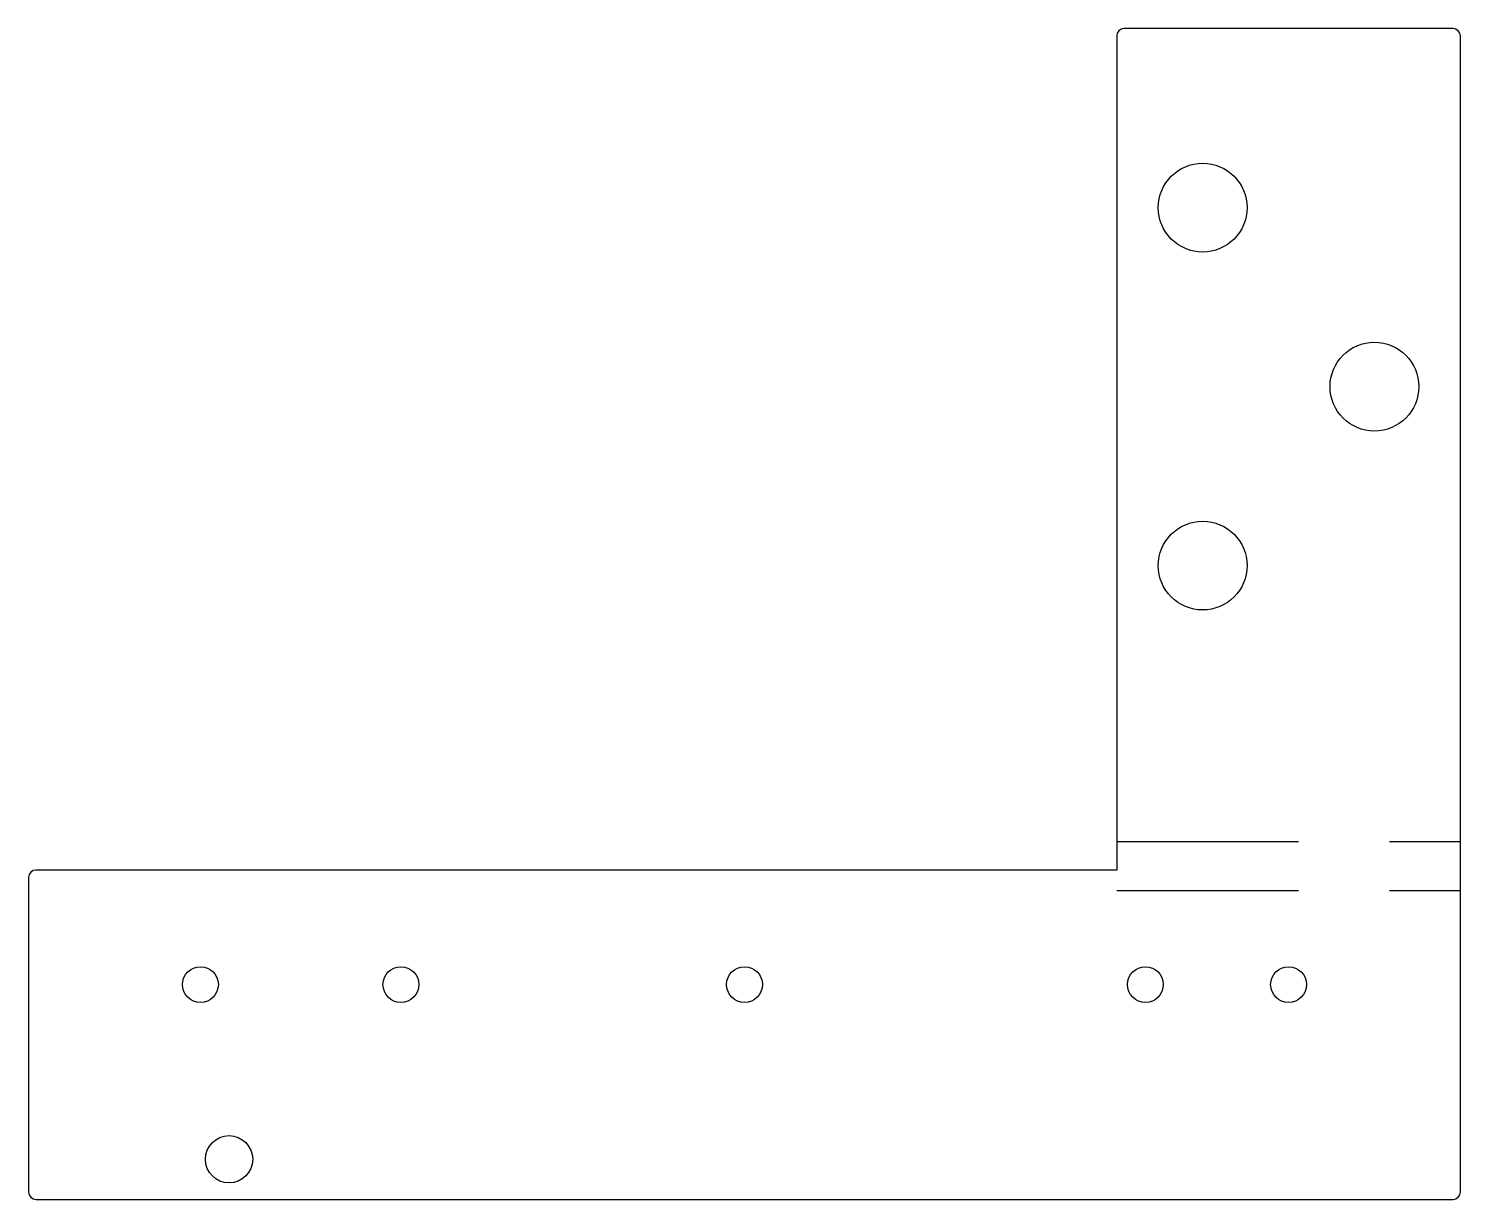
# Model space of a CAD drawing. Extents: x 0 to 100, y 0 to 82.
import ezdxf

# ---------------------------------------------------------------- set-up
doc = ezdxf.new("R2010")
doc.units = 0
doc.header["$MEASUREMENT"] = 0
doc.linetypes.add('DASHED', pattern=[19.05, 12.7, -6.35])
doc.layers.get('0').update_dxf_attribs({"linetype": 'CONTINUOUS'})

msp = doc.modelspace()

# ---------------------------------------------------------------- linework, layer by layer
for p, q in [((76, 81.26), (76, 23)), ((99.5, 81.76), (76.5, 81.76)), ((100, 0.5), (100, 81.26)), ((76, 23), (0.5, 23)), ((0, 22.5), (0, 0.5)), ((0.5, 0), (99.5, 0))]:
    msp.add_line(p, q)
at = {"linetype": 'DASHED'}
for p, q in [((76, 25), (100, 25)), ((76, 21.56), (100, 21.56))]:
    msp.add_line(p, q, dxfattribs=at)
for centre, radius in [((82, 69.26), 3.1), ((94, 56.76), 3.1), ((82, 44.26), 3.1), ((12, 15), 1.25), ((26, 15), 1.25), ((50, 15), 1.25), ((78, 15), 1.25), ((88, 15), 1.25), ((14, 2.8), 1.65)]:
    msp.add_circle(centre, radius)
for centre, start, end in [((76.5, 81.26), 90, 180), ((99.5, 81.26), 0, 90), ((0.5, 22.5), 90, 180), ((0.5, 0.5), 180, 270), ((99.5, 0.5), 270, 0)]:
    msp.add_arc(centre, 0.5, start, end)

doc.saveas('drawing.dxf')
